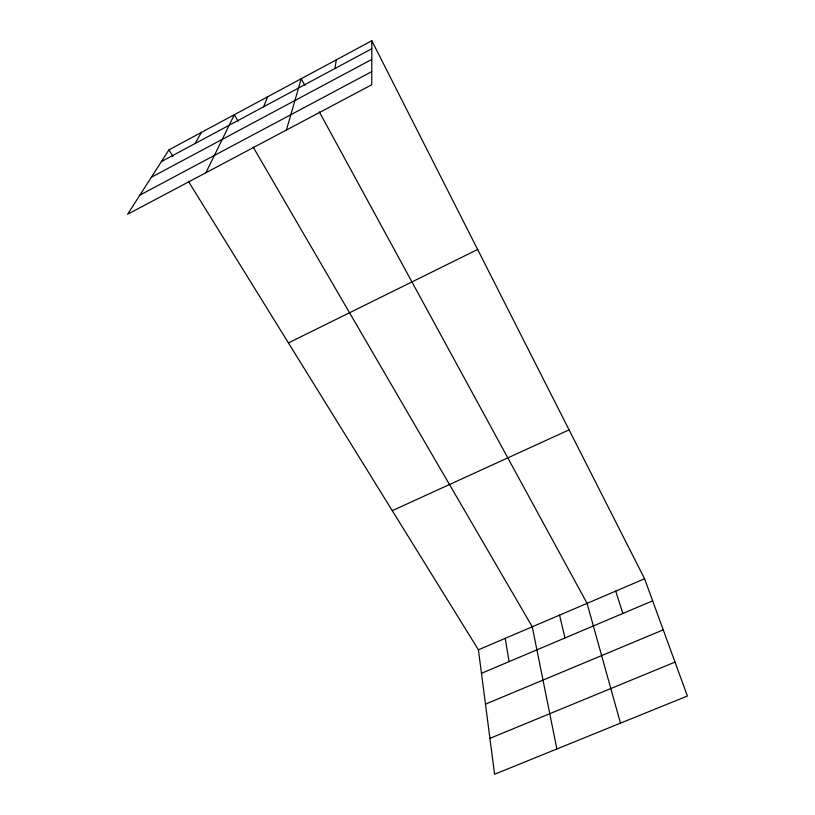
<?xml version="1.0" encoding="UTF-8"?>
<svg xmlns="http://www.w3.org/2000/svg" width="815" height="815" viewBox="0 0 815 815"><rect width="100%" height="100%" fill="white"/><g stroke="black" fill="none" stroke-linecap="round" stroke-linejoin="round"><path stroke-width="1.22" d="M371.813 40.75L371.721 84.78L127.609 214.263L168.919 149.879L371.813 40.75L644.584 578.782L687.391 696.01L494.583 774.25L478.415 649.81L188.326 181.225M334.945 68.501L336.31 59.841M286.401 130.033L301.234 78.709L304.851 85.341M263.642 106.755L267.585 96.812M205.91 172.729L234.323 114.701L238.082 121.16M195.07 143.552L201.437 132.387M161.38 161.614L371.793 48.727M151.315 177.303L371.772 59.434M139.895 195.121L371.742 71.618M288.429 342.921L477.641 249.482M392.28 510.669L569.084 429.862M478.415 649.81L644.584 578.782M481.471 673.312L652.642 600.849M485.475 704.14L663.227 629.842M489.917 738.359L675.003 662.106M168.919 149.879L172.933 156.368M253.108 146.985L532.256 626.796L556.879 748.975M319.297 111.869L587.065 603.365L620.47 723.17M615.692 591.13L622.864 613.451M559.538 615.131L564.999 637.951M505.219 638.359L509.059 661.637"/></g></svg>
